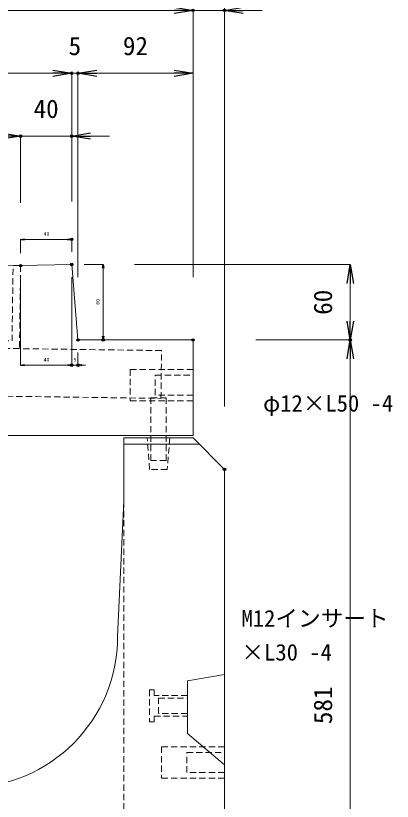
# Model space of a CAD drawing. Units: millimetres, scale not verified. Extents: x -1945 to 1945, y -1205 to 1635.
# Drawn here: x -1178 to -878, y 47 to 672 of the extents above; entities that cross this region are included whole.
import ezdxf
from ezdxf.enums import TextEntityAlignment as Align

# ---------------------------------------------------------------- set-up
doc = ezdxf.new("R2010")
doc.units = ezdxf.units.MM
doc.header["$LTSCALE"] = 10
doc.header["$PDMODE"] = 32
doc.header["$PDSIZE"] = 2
doc.linetypes.add('USER1', pattern=[0.75, 0.5, -0.25])
doc.layers.add('0-0_0', color=7, linetype='Continuous')
doc.layers.add('0-2_DEFPOINTS', color=7, linetype='Continuous')
for name, color, linetype, lineweight in [('0-3_KIJUN', 7, 'USER1', 18), ('0-5_SUNPO_S10', 3, 'Continuous', 18), ('0-6_SUNPO_S2', 3, 'Continuous', 18)]:
    doc.layers.add(name, color=color, linetype=linetype, lineweight=lineweight)
doc.styles.add('ＭＳ ゴシック', font='')
doc.styles.get('ＭＳ ゴシック').set_extended_font_data('MS Gothic')

# ---------------------------------------------------------------- blocks, each defined once
blk = doc.blocks.new('_OPEN')
at = {"layer": '0-0_0'}
blk.add_line((0, 0), (-1, 0), dxfattribs=at)
blk.add_lwpolyline([(-1, 0.1667), (0, 0), (-1, -0.1667)], dxfattribs=at)
blk = doc.blocks.new('D1')
at = {"layer": '0-2_DEFPOINTS'}
for p in [(811.84, 2046.08), (811.84, 1893.98), (548.34, 1830.09)]:
    blk.add_point(p, dxfattribs=at)
at = {"layer": '0-5_SUNPO_S10'}
for p, q in [((548.34, 1880.09), (548.34, 2046.08)), ((563.34, 2046.08), (796.84, 2046.08)), ((811.84, 1943.98), (811.84, 2046.08))]:
    blk.add_line(p, q, dxfattribs=at)
at = {"layer": '0-5_SUNPO_S10', "xscale": 15, "yscale": 15, "rotation": 180}
blk.add_blockref('_OPEN', (548.34, 2046.08), dxfattribs=at)
at = {"layer": '0-5_SUNPO_S10', "xscale": 15, "yscale": 15}
blk.add_blockref('_OPEN', (811.84, 2046.08), dxfattribs=at)
at = {"layer": '0-5_SUNPO_S10', "color": 7, "style": 'ＭＳ ゴシック'}
blk.add_text('263', height=14.66, dxfattribs=at).set_placement((665.09, 2056.08), align=Align.BOTTOM_LEFT)
blk = doc.blocks.new('D3')
at = {"layer": '0-2_DEFPOINTS'}
for p in [(908.34, 2096.08), (908.34, 1833.98), (548.34, 1830.09)]:
    blk.add_point(p, dxfattribs=at)
at = {"layer": '0-5_SUNPO_S10'}
for p, q in [((548.34, 1880.09), (548.34, 2096.08)), ((563.34, 2096.08), (893.34, 2096.08)), ((908.34, 1883.98), (908.34, 2096.08))]:
    blk.add_line(p, q, dxfattribs=at)
at = {"layer": '0-5_SUNPO_S10', "xscale": 15, "yscale": 15, "rotation": 180}
blk.add_blockref('_OPEN', (548.34, 2096.08), dxfattribs=at)
at = {"layer": '0-5_SUNPO_S10', "xscale": 15, "yscale": 15}
blk.add_blockref('_OPEN', (908.34, 2096.08), dxfattribs=at)
at = {"layer": '0-5_SUNPO_S10', "color": 7, "style": 'ＭＳ ゴシック'}
blk.add_text('360', height=14.66, dxfattribs=at).set_placement((713.34, 2106.08), align=Align.BOTTOM_LEFT)
blk = doc.blocks.new('D4')
at = {"layer": '0-2_DEFPOINTS'}
for p in [(933.34, 2096.08), (908.34, 1833.98), (933.34, 1731.08)]:
    blk.add_point(p, dxfattribs=at)
at = {"layer": '0-5_SUNPO_S10'}
for p, q in [((893.34, 2096.08), (878.34, 2096.08)), ((908.34, 1883.98), (908.34, 2096.08)), ((908.34, 2096.08), (933.34, 2096.08)), ((933.34, 1781.08), (933.34, 2096.08)), ((948.34, 2096.08), (963.34, 2096.08))]:
    blk.add_line(p, q, dxfattribs=at)
at = {"layer": '0-5_SUNPO_S10', "xscale": 15, "yscale": 15}
blk.add_blockref('_OPEN', (908.34, 2096.08), dxfattribs=at)
at = {"layer": '0-5_SUNPO_S10', "xscale": 15, "yscale": 15, "rotation": 180}
blk.add_blockref('_OPEN', (933.34, 2096.08), dxfattribs=at)
at = {"layer": '0-5_SUNPO_S10', "color": 7, "style": 'ＭＳ ゴシック'}
blk.add_text('25', height=14.66, dxfattribs=at).set_placement((910.84, 2106.08), align=Align.BOTTOM_LEFT)
blk = doc.blocks.new('D5')
at = {"layer": '0-2_DEFPOINTS'}
for p in [(933.34, 2146.08), (523.34, 1731.08), (933.34, 1731.08)]:
    blk.add_point(p, dxfattribs=at)
at = {"layer": '0-5_SUNPO_S10'}
for p, q in [((523.34, 1781.08), (523.34, 2146.08)), ((538.34, 2146.08), (918.34, 2146.08)), ((933.34, 1781.08), (933.34, 2146.08))]:
    blk.add_line(p, q, dxfattribs=at)
at = {"layer": '0-5_SUNPO_S10', "xscale": 15, "yscale": 15, "rotation": 180}
blk.add_blockref('_OPEN', (523.34, 2146.08), dxfattribs=at)
at = {"layer": '0-5_SUNPO_S10', "xscale": 15, "yscale": 15}
blk.add_blockref('_OPEN', (933.34, 2146.08), dxfattribs=at)
at = {"layer": '0-5_SUNPO_S10', "color": 7, "style": 'ＭＳ ゴシック'}
blk.add_text('410', height=14.66, dxfattribs=at).set_placement((713.34, 2156.08), align=Align.BOTTOM_LEFT)
blk = doc.blocks.new('D23')
at = {"layer": '0-2_DEFPOINTS'}
for p in [(811.84, 1893.98), (908.34, 1833.98), (1033.34, 1833.98)]:
    blk.add_point(p, dxfattribs=at)
at = {"layer": '0-5_SUNPO_S10'}
for p, q in [((861.84, 1893.98), (1033.34, 1893.98)), ((1033.34, 1878.98), (1033.34, 1848.98)), ((958.34, 1833.98), (1033.34, 1833.98))]:
    blk.add_line(p, q, dxfattribs=at)
at = {"layer": '0-5_SUNPO_S10', "xscale": 15, "yscale": 15}
for p, rotation in [((1033.34, 1893.98), 90), ((1033.34, 1833.98), 270)]:
    blk.add_blockref('_OPEN', p, dxfattribs=dict(at, rotation=rotation))
at = {"layer": '0-5_SUNPO_S10', "color": 7, "style": 'ＭＳ ゴシック'}
blk.add_text('60', height=14.66, rotation=90, dxfattribs=at).set_placement((1023.34, 1853.98), align=Align.BOTTOM_LEFT)
blk = doc.blocks.new('D24')
at = {"layer": '0-2_DEFPOINTS'}
for p in [(908.34, 1833.98), (1033.34, 1833.98), (913.34, 1253.08)]:
    blk.add_point(p, dxfattribs=at)
at = {"layer": '0-5_SUNPO_S10'}
for p, q in [((958.34, 1833.98), (1033.34, 1833.98)), ((1033.34, 1268.08), (1033.34, 1818.98)), ((963.34, 1253.08), (1033.34, 1253.08))]:
    blk.add_line(p, q, dxfattribs=at)
at = {"layer": '0-5_SUNPO_S10', "xscale": 15, "yscale": 15}
for p, rotation in [((1033.34, 1833.98), 90), ((1033.34, 1253.08), 270)]:
    blk.add_blockref('_OPEN', p, dxfattribs=dict(at, rotation=rotation))
at = {"layer": '0-5_SUNPO_S10', "color": 7, "style": 'ＭＳ ゴシック'}
blk.add_text('581', height=14.66, rotation=90, dxfattribs=at).set_placement((1023.34, 1528.53), align=Align.BOTTOM_LEFT)
blk = doc.blocks.new('D25')
at = {"layer": '0-2_DEFPOINTS'}
for p in [(816.84, 2046.08), (816.84, 1833.98), (908.34, 1833.98)]:
    blk.add_point(p, dxfattribs=at)
at = {"layer": '0-5_SUNPO_S10'}
for p, q in [((816.84, 1883.98), (816.84, 2046.08)), ((893.34, 2046.08), (831.84, 2046.08)), ((908.34, 1883.98), (908.34, 2046.08))]:
    blk.add_line(p, q, dxfattribs=at)
at = {"layer": '0-5_SUNPO_S10', "xscale": 15, "yscale": 15, "rotation": 180}
blk.add_blockref('_OPEN', (816.84, 2046.08), dxfattribs=at)
at = {"layer": '0-5_SUNPO_S10', "xscale": 15, "yscale": 15}
blk.add_blockref('_OPEN', (908.34, 2046.08), dxfattribs=at)
at = {"layer": '0-5_SUNPO_S10', "color": 7, "style": 'ＭＳ ゴシック'}
blk.add_text('92', height=14.66, dxfattribs=at).set_placement((852.59, 2056.08), align=Align.BOTTOM_LEFT)
blk = doc.blocks.new('D34')
at = {"layer": '0-2_DEFPOINTS'}
for p in [(771.21, 1996.08), (771.21, 1893.08), (548.34, 1830.09)]:
    blk.add_point(p, dxfattribs=at)
at = {"layer": '0-5_SUNPO_S10'}
for p, q in [((548.34, 1880.09), (548.34, 1996.08)), ((563.34, 1996.08), (756.21, 1996.08)), ((771.21, 1943.08), (771.21, 1996.08))]:
    blk.add_line(p, q, dxfattribs=at)
at = {"layer": '0-5_SUNPO_S10', "xscale": 15, "yscale": 15, "rotation": 180}
blk.add_blockref('_OPEN', (548.34, 1996.08), dxfattribs=at)
at = {"layer": '0-5_SUNPO_S10', "xscale": 15, "yscale": 15}
blk.add_blockref('_OPEN', (771.21, 1996.08), dxfattribs=at)
at = {"layer": '0-5_SUNPO_S10', "color": 7, "style": 'ＭＳ ゴシック'}
blk.add_text('223', height=14.66, dxfattribs=at).set_placement((644.78, 2006.08), align=Align.BOTTOM_LEFT)
blk = doc.blocks.new('D35')
at = {"layer": '0-2_DEFPOINTS'}
for p in [(811.84, 1996.08), (771.21, 1893.08), (811.84, 1893.98)]:
    blk.add_point(p, dxfattribs=at)
at = {"layer": '0-5_SUNPO_S10'}
for p, q in [((756.21, 1996.08), (741.21, 1996.08)), ((771.21, 1943.08), (771.21, 1996.08)), ((771.21, 1996.08), (811.84, 1996.08)), ((811.84, 1943.98), (811.84, 1996.08)), ((826.84, 1996.08), (841.84, 1996.08))]:
    blk.add_line(p, q, dxfattribs=at)
at = {"layer": '0-5_SUNPO_S10', "xscale": 15, "yscale": 15}
blk.add_blockref('_OPEN', (771.21, 1996.08), dxfattribs=at)
at = {"layer": '0-5_SUNPO_S10', "xscale": 15, "yscale": 15, "rotation": 180}
blk.add_blockref('_OPEN', (811.84, 1996.08), dxfattribs=at)
at = {"layer": '0-5_SUNPO_S10', "color": 7, "style": 'ＭＳ ゴシック'}
blk.add_text('40', height=14.66, dxfattribs=at).set_placement((781.53, 2006.08), align=Align.BOTTOM_LEFT)
blk = doc.blocks.new('D36')
at = {"layer": '0-2_DEFPOINTS'}
for p in [(811.84, 1913.98), (771.21, 1893.08), (811.84, 1893.98)]:
    blk.add_point(p, dxfattribs=at)
at = {"layer": '0-6_SUNPO_S2'}
for p, q in [((771.21, 1903.08), (771.21, 1913.98)), ((774.21, 1913.98), (808.84, 1913.98)), ((811.84, 1903.98), (811.84, 1913.98))]:
    blk.add_line(p, q, dxfattribs=at)
at = {"layer": '0-6_SUNPO_S2', "xscale": 3, "yscale": 3, "rotation": 180}
blk.add_blockref('_OPEN', (771.21, 1913.98), dxfattribs=at)
at = {"layer": '0-6_SUNPO_S2', "xscale": 3, "yscale": 3}
blk.add_blockref('_OPEN', (811.84, 1913.98), dxfattribs=at)
at = {"layer": '0-6_SUNPO_S2', "color": 7, "style": 'ＭＳ ゴシック'}
blk.add_text('40', height=2.933, dxfattribs=at).set_placement((789.53, 1915.98), align=Align.BOTTOM_LEFT)
blk = doc.blocks.new('D37')
at = {"layer": '0-2_DEFPOINTS'}
for p in [(811.84, 1893.98), (816.84, 1833.98), (816.84, 1813.98)]:
    blk.add_point(p, dxfattribs=at)
at = {"layer": '0-6_SUNPO_S2'}
for p, q in [((811.84, 1883.98), (811.84, 1813.98)), ((816.84, 1823.98), (816.84, 1813.98)), ((808.84, 1813.98), (805.84, 1813.98)), ((811.84, 1813.98), (816.84, 1813.98)), ((819.84, 1813.98), (822.84, 1813.98))]:
    blk.add_line(p, q, dxfattribs=at)
at = {"layer": '0-6_SUNPO_S2', "xscale": 3, "yscale": 3}
blk.add_blockref('_OPEN', (811.84, 1813.98), dxfattribs=at)
at = {"layer": '0-6_SUNPO_S2', "xscale": 3, "yscale": 3, "rotation": 180}
blk.add_blockref('_OPEN', (816.84, 1813.98), dxfattribs=at)
at = {"layer": '0-6_SUNPO_S2', "color": 7, "style": 'ＭＳ ゴシック'}
blk.add_text('5', height=2.93, dxfattribs=at).set_placement((813.34, 1815.98), align=Align.BOTTOM_LEFT)
blk = doc.blocks.new('D38')
at = {"layer": '0-2_DEFPOINTS'}
for p in [(771.21, 1893.08), (811.84, 1893.98), (811.84, 1813.98)]:
    blk.add_point(p, dxfattribs=at)
at = {"layer": '0-6_SUNPO_S2'}
for p, q in [((771.21, 1883.08), (771.21, 1813.98)), ((811.84, 1883.98), (811.84, 1813.98)), ((774.21, 1813.98), (808.84, 1813.98))]:
    blk.add_line(p, q, dxfattribs=at)
at = {"layer": '0-6_SUNPO_S2', "xscale": 3, "yscale": 3, "rotation": 180}
blk.add_blockref('_OPEN', (771.21, 1813.98), dxfattribs=at)
at = {"layer": '0-6_SUNPO_S2', "xscale": 3, "yscale": 3}
blk.add_blockref('_OPEN', (811.84, 1813.98), dxfattribs=at)
at = {"layer": '0-6_SUNPO_S2', "color": 7, "style": 'ＭＳ ゴシック'}
blk.add_text('40', height=2.933, dxfattribs=at).set_placement((789.53, 1815.98), align=Align.BOTTOM_LEFT)
blk = doc.blocks.new('D39')
at = {"layer": '0-2_DEFPOINTS'}
for p in [(811.84, 1893.98), (816.84, 1833.98), (836.84, 1833.98)]:
    blk.add_point(p, dxfattribs=at)
at = {"layer": '0-6_SUNPO_S2'}
for p, q in [((821.84, 1893.98), (836.84, 1893.98)), ((836.84, 1890.98), (836.84, 1836.98)), ((826.84, 1833.98), (836.84, 1833.98))]:
    blk.add_line(p, q, dxfattribs=at)
at = {"layer": '0-6_SUNPO_S2', "xscale": 3, "yscale": 3}
for p, rotation in [((836.84, 1893.98), 90), ((836.84, 1833.98), 270)]:
    blk.add_blockref('_OPEN', p, dxfattribs=dict(at, rotation=rotation))
at = {"layer": '0-6_SUNPO_S2', "color": 7, "style": 'ＭＳ ゴシック'}
blk.add_text('60', height=2.933, rotation=90, dxfattribs=at).set_placement((834.84, 1861.98), align=Align.BOTTOM_LEFT)
blk = doc.blocks.new('D40')
at = {"layer": '0-2_DEFPOINTS'}
for p in [(816.84, 2046.08), (811.84, 1893.98), (816.84, 1833.98)]:
    blk.add_point(p, dxfattribs=at)
at = {"layer": '0-5_SUNPO_S10'}
for p, q in [((796.84, 2046.08), (781.84, 2046.08)), ((811.84, 1943.98), (811.84, 2046.08)), ((811.84, 2046.08), (816.84, 2046.08)), ((816.84, 1883.98), (816.84, 2046.08)), ((831.84, 2046.08), (846.84, 2046.08))]:
    blk.add_line(p, q, dxfattribs=at)
at = {"layer": '0-5_SUNPO_S10', "xscale": 15, "yscale": 15}
blk.add_blockref('_OPEN', (811.84, 2046.08), dxfattribs=at)
at = {"layer": '0-5_SUNPO_S10', "xscale": 15, "yscale": 15, "rotation": 180}
blk.add_blockref('_OPEN', (816.84, 2046.08), dxfattribs=at)
at = {"layer": '0-5_SUNPO_S10', "color": 7, "style": 'ＭＳ ゴシック'}
blk.add_text('5', height=14.66, dxfattribs=at).set_placement((809.34, 2056.08), align=Align.BOTTOM_LEFT)
blk = doc.blocks.new('M16_insert_dan')
at = {"layer": '0-3_KIJUN', "color": 3}
for points in [[(0, -12.5), (-50, -12.5), (-50, 12.5), (0, 12.5)], [(0, 8), (-30, 8), (-30, -8), (0, -8)]]:
    blk.add_lwpolyline(points, close=True, dxfattribs=at)

msp = doc.modelspace()

# ---------------------------------------------------------------- linework, layer by layer
at = {"layer": '0-3_KIJUN', "linetype": 'Continuous'}
msp.add_line((-1031.66, 331.08), (-1091.66, 331.08), dxfattribs=at)
for points in [[(-1036.66, 413.98), (-1036.66, 338.08), (-1396.66, 338.08), (-1396.66, 410.09), (-1395.77, 476.08), (-1173.79, 473.08), (-1133.16, 473.98), (-1128.16, 413.98)], [(-1041.16, 143.08), (-1011.66, 148.08), (-1011.66, 76.08), (-1041.16, 101.08)]]:
    msp.add_lwpolyline(points, close=True, dxfattribs=at)
at = {"layer": '0-3_KIJUN'}
for points in [[(-1180.6, 413.17), (-1179.79, 473.16), (-1173.79, 473.08), (-1174.68, 407.09), (-1396.66, 410.09), (-1395.77, 476.08), (-1389.77, 476), (-1390.58, 416.01)], [(-1070.16, 368.08), (-1058.16, 368.08), (-1058.16, 318.08), (-1070.16, 318.08)], [(-1073.16, 336.08), (-1055.16, 336.08), (-1057.16, 311.08), (-1071.16, 311.08)], [(-1041.16, 114.86), (-1041.16, 131.31), (-1067.66, 131.31), (-1067.66, 135.83), (-1071.16, 135.83), (-1071.16, 110.33), (-1067.66, 110.33), (-1067.66, 114.86)], [(-1041.16, 129.08), (-1041.16, 117.08), (-1064.16, 117.08), (-1064.16, 129.08)]]:
    msp.add_lwpolyline(points, close=True, dxfattribs=at)
for points in [[(-1371.66, 409.75), (-1372.18, 371.75), (-1062.2, 367.56), (-1061.69, 405.56), (-1174.18, 407.08)], [(-1341.66, 336.08), (-1341.66, -86.92), (-1091.66, -86.92), (-1091.66, 336.08)]]:
    msp.add_lwpolyline(points, dxfattribs=at)
at = {"layer": '0-3_KIJUN', "linetype": 'Continuous'}
for points in [[(-1091.66, 336.08), (-1036.66, 336.08), (-1011.66, 311.08), (-1011.66, -146.92), (-1031.66, -166.92), (-1401.66, -166.92), (-1421.66, -146.92), (-1421.66, 311.08), (-1396.66, 336.08), (-1341.66, 336.08), (-1341.66, 286.08), (-1336.66, 178.08)], [(-1096.66, 178.08), (-1091.66, 286.08), (-1091.66, 336.08)]]:
    msp.add_lwpolyline(points, dxfattribs=at)
msp.add_arc((-1216.66, 178.08), 120, 180, 0, dxfattribs=at)

# ---------------------------------------------------------------- block references
at = {"layer": '0-3_KIJUN', "xscale": -1, "rotation": 180}
for p in [(-1036.66, 378.08), (-1011.66, 78.08)]:
    msp.add_blockref('M16_insert_dan', p, dxfattribs=at)
at = {"layer": '0-5_SUNPO_S10'}
for name in ['D5', 'D3', 'D4', 'D1', 'D40', 'D25', 'D34', 'D35', 'D23', 'D24']:
    msp.add_blockref(name, (-1945, -1420), dxfattribs=at)
at = {"layer": '0-6_SUNPO_S2'}
for name in ['D36', 'D38', 'D37', 'D39']:
    msp.add_blockref(name, (-1945, -1420), dxfattribs=at)

# ---------------------------------------------------------------- texts
at = {"layer": '0-5_SUNPO_S10', "color": 7, "style": 'ＭＳ ゴシック'}
for s, p in [('φ12×L50 -4', (-980.96, 353.08)), ('M12インサート', (-998.1, 182.11)), ('M12インサート', (-998.1, 182.11)), ('×L30 -4', (-998.1, 155.11)), ('×L30 -4', (-998.1, 155.11))]:
    msp.add_text(s, height=13.2, dxfattribs=at).set_placement(p, align=Align.BOTTOM_LEFT)

doc.saveas('drawing.dxf')
